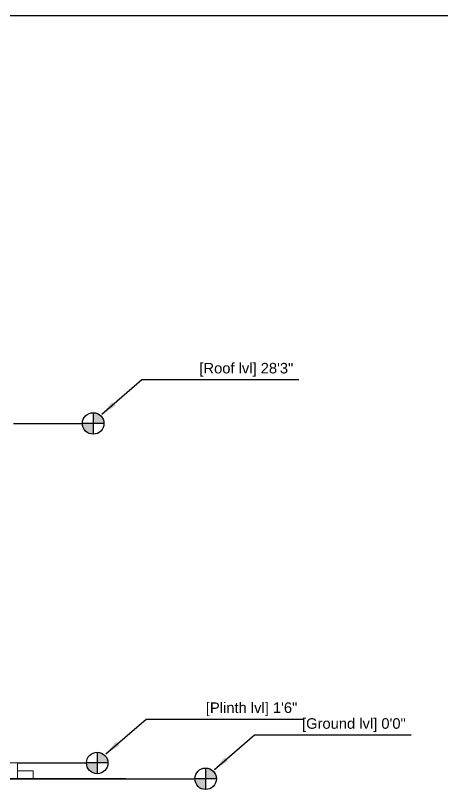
# Model space of a CAD drawing. Header units: inches. Extents: x -6800 to 96653, y -25814 to 17379.
# Drawn here: x 85782 to 86107, y -17971 to -17383 of the extents above; entities that cross this region are included whole.
import ezdxf

# ---------------------------------------------------------------- set-up
doc = ezdxf.new("R2010")
doc.units = ezdxf.units.IN
doc.header["$MEASUREMENT"] = 0
doc.layers.add('0 @ 1', color=7, linetype='Continuous')
doc.layers.add('ele back', color=51, linetype='Continuous', lineweight=15)
doc.layers.add('Ground level', color=210, linetype='Continuous', lineweight=35)
doc.styles.get("Standard").update_dxf_attribs({"font": 'arial.ttf'})
doc.dimstyles.get("Standard").update_dxf_attribs({"dimtxt": 7, "dimasz": 4, "dimexe": 2, "dimexo": 2, "dimgap": 2, "dimtad": 1, "dimdec": 0, "dimzin": 0, "dimdsep": 46, "dimlunit": 4, "dimtxsty": 'Standard', "dimblk": 'ARCHTICK', "dimcen": 0.25, "dimclrd": 256, "dimclre": 256, "dimclrt": 256, "dimadec": 0, "dimazin": 0, "dimtfac": 1, "dimtdec": 0, "dimtofl": 0, "dimtmove": 0, "dimatfit": 3, "dimfxl": 1, "dimfxlon": 1, "dimtolj": 1, "dimtzin": 0, "dimlwd": -1, "dimlwe": -1, "dimarcsym": 1})

# ---------------------------------------------------------------- blocks, each defined once
blk = doc.blocks.new('_ArchTick')
at = {"color": 0, "linetype": 'ByBlock', "const_width": 0.15}
blk.add_lwpolyline([(-0.5, -0.5), (0.5, 0.5)], dxfattribs=at)

msp = doc.modelspace()

# ---------------------------------------------------------------- hatches: boundary and pattern name
at = {"ltscale": 10, "transparency": 33554687}
h = msp.add_hatch(color=0, dxfattribs=at)
h.dxf.hatch_style = 1
h.paths.add_polyline_path([(85841.29, -17684.78), (85841.29, -17692.95), (85849.47, -17692.95, 0.414214)])
h.paths.add_polyline_path([(85841.29, -17692.95), (85833.12, -17692.95, 0.414214), (85841.29, -17701.13)])
h = msp.add_hatch(color=0, dxfattribs=at)
h.dxf.hatch_style = 1
h.paths.add_polyline_path([(85844.34, -17942.78), (85844.34, -17950.95), (85852.52, -17950.95, 0.414214)])
h.paths.add_polyline_path([(85844.34, -17950.95), (85836.17, -17950.95, 0.414214), (85844.34, -17959.12)])
h = msp.add_hatch(color=0, dxfattribs=at)
h.dxf.hatch_style = 1
h.paths.add_polyline_path([(85926.68, -17954.78), (85926.68, -17962.95), (85934.85, -17962.95, 0.414214)])
h.paths.add_polyline_path([(85926.68, -17962.95), (85918.5, -17962.95, 0.414214), (85926.68, -17971.12)])

# ---------------------------------------------------------------- linework, layer by layer
at = {"transparency": 33554651}
msp.add_line((84777.68, -17382.96), (87153.68, -17382.96), dxfattribs=at)
at = {"ltscale": 10, "transparency": 33554687}
for p, q in [((85841.29, -17684.78), (85841.29, -17701.13)), ((85780.76, -17692.95), (85833.12, -17692.95)), ((85849.47, -17692.95), (85833.12, -17692.95)), ((85844.34, -17942.78), (85844.34, -17959.12)), ((85783.81, -17950.95), (85836.17, -17950.95)), ((85852.52, -17950.95), (85836.17, -17950.95)), ((85926.68, -17954.78), (85926.68, -17971.12)), ((85866.14, -17962.95), (85918.5, -17962.95)), ((85934.85, -17962.95), (85918.5, -17962.95))]:
    msp.add_line(p, q, dxfattribs=at)
for centre in [(85841.29, -17692.95), (85844.34, -17950.95), (85926.68, -17962.95)]:
    msp.add_circle(centre, 8.17, dxfattribs=at)
at = {"layer": 'ele back', "transparency": 33554651}
for p, q in [((85449.81, -17950.95), (85783.81, -17950.95)), ((85783.81, -17950.95), (85783.81, -17956.95)), ((85783.81, -17956.95), (85795.81, -17956.95)), ((85783.81, -17956.95), (85783.81, -17962.95)), ((85795.81, -17956.95), (85795.81, -17962.95))]:
    msp.add_line(p, q, dxfattribs=at)
at = {"layer": 'Ground level', "transparency": 33554651}
msp.add_line((85406.97, -17962.95), (85866.14, -17962.95), dxfattribs=at)

# ---------------------------------------------------------------- texts
at = {"ltscale": 10, "transparency": 33554687, "char_height": 8, "attachment_point": 9}
for s, insert in [('\\A1;[Roof lvl] 28\'3" ', (85993.24, -17657.36)), ('\\A1;[Plinth lvl] 1\'6" ', (85996.29, -17915.36)), ('\\A1;[Ground lvl] 0\'0" ', (86078.63, -17927.36))]:
    msp.add_mtext(s, dxfattribs=dict(at, insert=insert))

# ---------------------------------------------------------------- leaders
at = {"layer": '0 @ 1', "ltscale": 10, "transparency": 33554687}
for points in [[(85847.95, -17685.95), (85878.33, -17659.67), (85997.4, -17659.67)], [(85851, -17943.94), (85881.39, -17917.67), (86000.45, -17917.67)], [(85933.34, -17955.94), (85963.72, -17929.67), (86082.78, -17929.67)]]:
    msp.add_leader(points, dimstyle='Standard', override={"dimscale": 1, "dimasz": 12, "dimexe": 6, "dimexo": 6, "dimtad": 1, "dimtoh": 0, "dimfxl": 12}, dxfattribs=at)

doc.saveas('drawing.dxf')
